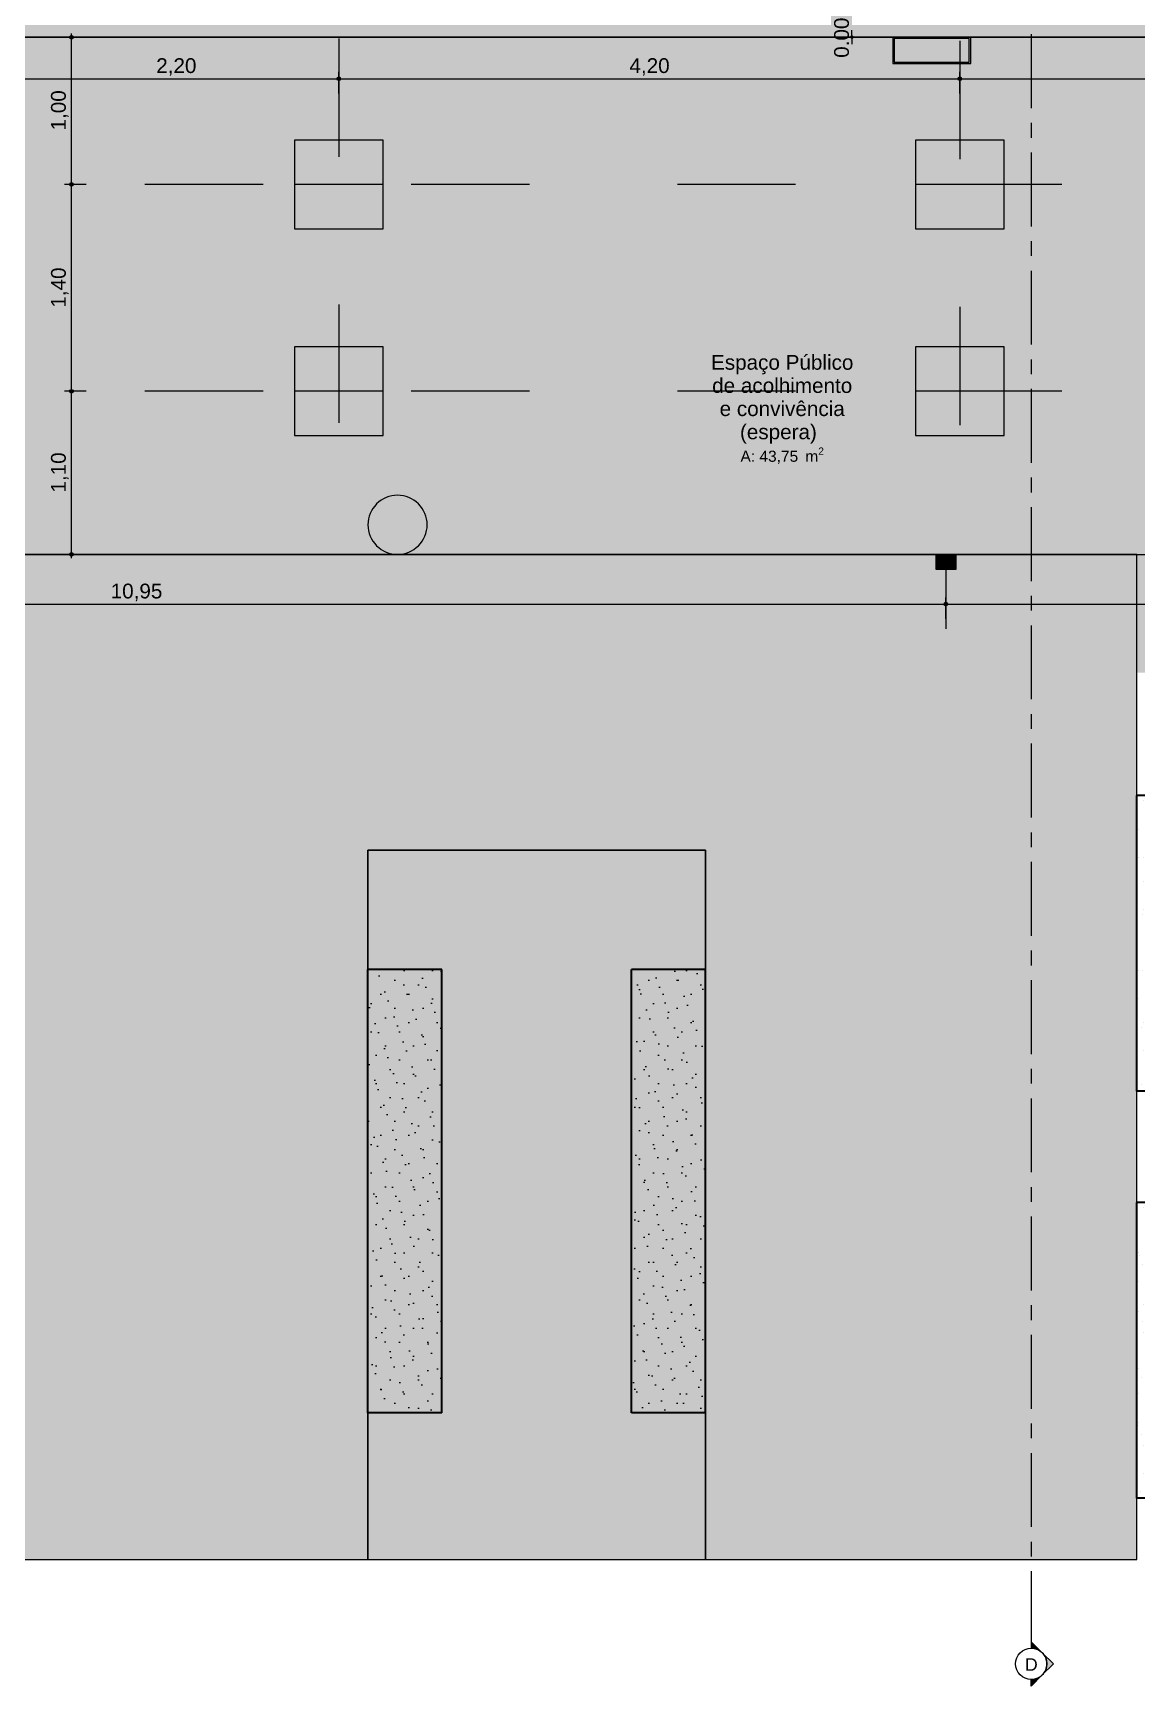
# Model space of a CAD drawing. Header units: metres. Extents: x -77 to -41.1, y -68 to -27.7.
# Drawn here: x -56.38 to -48.92, y -67.96 to -56.77 of the extents above; entities that cross this region are included whole.
import ezdxf

# ---------------------------------------------------------------- set-up
doc = ezdxf.new("R2010")
doc.units = ezdxf.units.M
doc.header["$MEASUREMENT"] = 0
doc.linetypes.add('AStair_dashed', pattern=[1.8, 0.8, -1])
doc.linetypes.add('Dot & Dashed', pattern=[0.6, 0.5, -0.05, 0, -0.05])
for name, color, linetype, lineweight in [('0_Caneta_No__7', 7, 'Continuous', 13), ('0_Caneta_No__98', 7, 'Continuous', 0), ('0_Caneta_No__99', 7, 'Continuous', 20), ('FORRO.EXEC_Caneta_No__241', 7, 'Continuous', 13), ('LAJES.EST_Caneta_No__1', 7, 'Continuous', 35), ('LAJES.EST_Caneta_No__241', 7, 'Continuous', 13), ('LUMINOTÉCNICA_Caneta_No__241', 7, 'Continuous', 13), ('LUMINOTÉCNICA_Caneta_No__96', 252, 'Continuous', 0), ('PAREDE CONSTRUIR_Caneta_No__241', 7, 'Continuous', 13), ('PILARES.EST_Caneta_No__4', 7, 'Continuous', 20), ('Selos de Zona Archicad_Caneta_No__11', 7, 'Continuous', 5), ('TERRENO.ARQ_Caneta_No__241', 7, 'Continuous', 13)]:
    doc.layers.add(name, color=color, linetype=linetype, lineweight=lineweight)
for name, color, linetype in [('COTAS FORRO.EXEC', 7, 'Continuous'), ('FORRO.EXEC', 7, 'Continuous'), ('LAJES.EST', 7, 'Continuous'), ('LUMINOTÉCNICA', 7, 'Continuous'), ('PAREDE CONSTRUIR', 7, 'Continuous'), ('PILARES.EST', 7, 'Continuous'), ('TERRENO.ARQ', 7, 'Continuous'), ('ZONA', 7, 'Continuous')]:
    doc.layers.add(name, color=color, linetype=linetype)
for name, color, linetype, lineweight, true_color in [('COTAS FORRO.EXEC_Caneta_No__25', 7, 'Continuous', 13, 0x982312), ('LAJES.EST_Caneta_No__17', 7, 'Continuous', 0, 0xd4d4d4), ('LAJES.EST_Caneta_No__18', 7, 'Continuous', 0, 0xdfdfdf), ('LAJES.EST_Caneta_No__254', 7, 'Continuous', 0, 0xd1c9ad), ('LUMINOTÉCNICA_Caneta_No__174', 7, 'Continuous', 0, 0x6a8fff), ('LUMINOTÉCNICA_Caneta_No__36', 7, 'Continuous', 0, 0xf3aba0), ('LUMINOTÉCNICA_Caneta_No__46', 7, 'Continuous', 0, 0xbf8f00), ('LUMINOTÉCNICA_Caneta_No__56', 7, 'Continuous', 0, 0xffe495), ('ZONA_Caneta_No__56', 7, 'Continuous', 0, 0xffe495)]:
    doc.layers.add(name, color=color, linetype=linetype, lineweight=lineweight, true_color=true_color)
doc.styles.add('GENERATED_STYLE_1', font='arial.ttf')
doc.dimstyles.new('GENERATED_STYLE__1', dxfattribs={"dimtxt": 0.1, "dimasz": 0.0475, "dimexe": 0.18, "dimexo": 0.1, "dimgap": 0, "dimtad": 1, "dimtih": 1, "dimtoh": 1, "dimzin": 0, "dimdsep": 46, "dimtxsty": 'GENERATED_STYLE_1', "dimblk": 'ARROWHEAD_11', "dimblk1": 'ARROWHEAD_11', "dimblk2": 'ARROWHEAD_11', "dimcen": 0.09, "dimclrd": 256, "dimclre": 256, "dimclrt": 256, "dimadec": 0, "dimazin": 0, "dimtfac": 1, "dimtdec": 4, "dimtmove": 0, "dimatfit": 3, "dimfxl": 0, "dimtolj": 1, "dimtzin": 0, "dimarcsym": 0})
doc.dimstyles.new('GENERATED_STYLE__2', dxfattribs={"dimtxt": 0.1, "dimasz": 0.0475, "dimexe": 0.18, "dimexo": 0.1, "dimgap": 0, "dimtad": 1, "dimzin": 0, "dimdsep": 46, "dimtxsty": 'GENERATED_STYLE_1', "dimblk": 'ARROWHEAD_11', "dimblk1": 'ARROWHEAD_11', "dimblk2": 'ARROWHEAD_11', "dimcen": 0.09, "dimclrd": 256, "dimclre": 256, "dimclrt": 256, "dimadec": 0, "dimazin": 0, "dimtfac": 1, "dimtdec": 4, "dimtmove": 0, "dimatfit": 3, "dimfxl": 0, "dimtolj": 1, "dimtzin": 0, "dimarcsym": 0})
pattern_1 = [(45, (0, 0.6), (-0.1909188, 0.1909188), [0, -0.18, 0, -0.27]), (110, (0.6, 0.6), (0.253717, 0.09234544), [0, -0.132, 0, -0.228])]

# ---------------------------------------------------------------- blocks, each defined once
blk = doc.blocks.new('Espaço Público de acolhimento e convivência (espera)_9_26_3', base_point=(-51.315, -59.302))
at = {"layer": 'Selos de Zona Archicad_Caneta_No__11', "color": 7, "lineweight": 5, "insert": (-51.315, -58.951), "char_height": 0.1, "width": 1, "attachment_point": 2, "line_spacing_factor": 0.940303, "style": 'GENERATED_STYLE_1'}
blk.add_mtext('\\A1;{\\pqc;\\pt0,0.55;\\fArial|b0|i0|c0|p0;\\W1.000000;Espaço Público de acolhimento e convivência (espera)\\fArial|b0|i0|c0|p0;\\W1.000000;\\A1{\\H.66x;\\S^  ;}\\fArial|b0|i0|c0|p0;\\W1.000000;\\fArial|b0|i0|c0|p0;\\W1.000000;\\A1{\\H.66x;\\S^  ;}}', dxfattribs=at)
at = {"layer": 'Selos de Zona Archicad_Caneta_No__11', "color": 7, "lineweight": 5, "insert": (-51.315, -59.577), "char_height": 0.075, "attachment_point": 2, "style": 'GENERATED_STYLE_1'}
blk.add_mtext('\\A1;{\\pqc;\\pt0,0.55;\\fArial|b0|i0|c0|p0;\\W1.000000;A: 43,75\\fArial|b0|i0|c0|p0;\\W1.000000;\\A1{\\H.66x;\\S^  ;}\\fArial|b0|i0|c0|p0;\\W1.000000; m\\fArial|b0|i0|c0|p0;\\W1.000000;\\A1{\\H.66x;\\S2^  ;}}', dxfattribs=at)
blk = doc.blocks.new('BANCO EM CONCRETO')
at = {"layer": 'LAJES.EST_Caneta_No__17', "linetype": 'Continuous', "lineweight": 0, "true_color": 0xd4d4d4}
h = blk.add_hatch(dxfattribs=at)
h.set_pattern_fill('Carpet_0003', color=254, style=0, pattern_type=2)
h.set_pattern_definition([(45, (0, 0.3), (-0.0954594, 0.0954594), [0, -0.09, 0, -0.135]), (110, (0.3, 0.3), (0.1268585, 0.0461727), [0, -0.066, 0, -0.114])])
h.paths.add_polyline_path([(0, 5), (0, 0), (0.5, 0), (0.5, 4.6), (0.5, 5)])
at = {"layer": 'LAJES.EST_Caneta_No__1', "color": 7, "linetype": 'Continuous', "lineweight": 35}
for p, q in [((0, 0), (0, 5)), ((0.5, 5), (0, 5)), ((0.5, 4.6), (0.5, 5)), ((0.5, 0), (0.5, 4.6)), ((0.5, 0), (0, 0))]:
    blk.add_line(p, q, dxfattribs=at)
at = {"layer": 'LAJES.EST_Caneta_No__241', "color": 7, "linetype": 'Continuous', "lineweight": 13, "flags": 128}
blk.add_lwpolyline([(0, 5), (0, 0), (0.5, 0), (0.5, 4.6), (0.5, 5)], close=True, dxfattribs=at)
blk = doc.blocks.new('*D297')
at = {"layer": 'COTAS FORRO.EXEC_Caneta_No__25', "linetype": 'Continuous', "lineweight": 13, "true_color": 0x982312}
for points in [[(-56.134, -59.197), (-56.133, -59.202), (-56.13, -59.206), (-56.126, -59.209), (-56.121, -59.21), (-56.117, -59.209), (-56.112, -59.206), (-56.11, -59.202), (-56.109, -59.197), (-56.11, -59.192), (-56.112, -59.188), (-56.117, -59.186), (-56.121, -59.185), (-56.126, -59.186), (-56.13, -59.188), (-56.133, -59.192)], [(-56.134, -60.301), (-56.133, -60.305), (-56.13, -60.309), (-56.126, -60.312), (-56.121, -60.313), (-56.117, -60.312), (-56.112, -60.309), (-56.11, -60.305), (-56.109, -60.301), (-56.11, -60.296), (-56.112, -60.292), (-56.117, -60.289), (-56.121, -60.288), (-56.126, -60.289), (-56.13, -60.292), (-56.133, -60.296)]]:
    blk.add_hatch(color=24, dxfattribs=at).paths.add_polyline_path(points)
at = {"layer": 'COTAS FORRO.EXEC_Caneta_No__25', "color": 24, "linetype": 'Continuous', "lineweight": 13, "true_color": 0x982312}
for p, q in [((-56.134, -59.197), (-56.168, -59.197)), ((-56.121, -60.288), (-56.121, -59.21)), ((-56.021, -59.197), (-56.109, -59.197)), ((-56.134, -60.301), (-56.221, -60.301)), ((-56.121, -60.326), (-56.121, -60.313)), ((-56.074, -60.301), (-56.109, -60.301))]:
    blk.add_line(p, q, dxfattribs=at)
for centre in [(-56.121, -59.197), (-56.121, -60.301)]:
    blk.add_circle(centre, 0.0125, dxfattribs=at)
at = {"layer": 'COTAS FORRO.EXEC_Caneta_No__25', "color": 24, "lineweight": 13, "true_color": 0x982312, "insert": (-56.141, -59.882), "char_height": 0.1, "attachment_point": 7, "rotation": 90, "style": 'GENERATED_STYLE_1'}
blk.add_mtext('\\A1;{\\pql;\\fArial|b0|i0|c0|p0;\\W1.000000;1,10}', dxfattribs=at)
blk = doc.blocks.new('ARROWHEAD_11')
at = {"color": 0, "linetype": 'Continuous', "lineweight": 0}
blk.add_line((0, 0), (-1, 0), dxfattribs=at)
at = {"color": 0, "linetype": 'Continuous', "lineweight": 0, "const_width": 0.25, "flags": 128}
blk.add_lwpolyline([(-0.125, 0, 1), (0.125, 0, 1)], format="xyb", close=True, dxfattribs=at)
blk = doc.blocks.new('*D298')
at = {"layer": 'COTAS FORRO.EXEC_Caneta_No__25', "linetype": 'Continuous', "lineweight": 13, "true_color": 0x982312}
for points in [[(-56.134, -57.797), (-56.133, -57.802), (-56.13, -57.806), (-56.126, -57.809), (-56.121, -57.81), (-56.117, -57.809), (-56.112, -57.806), (-56.11, -57.802), (-56.109, -57.797), (-56.11, -57.792), (-56.112, -57.788), (-56.117, -57.786), (-56.121, -57.785), (-56.126, -57.786), (-56.13, -57.788), (-56.133, -57.792)], [(-56.134, -59.197), (-56.133, -59.202), (-56.13, -59.206), (-56.126, -59.209), (-56.121, -59.21), (-56.117, -59.209), (-56.112, -59.206), (-56.11, -59.202), (-56.109, -59.197), (-56.11, -59.192), (-56.112, -59.188), (-56.117, -59.186), (-56.121, -59.185), (-56.126, -59.186), (-56.13, -59.188), (-56.133, -59.192)]]:
    blk.add_hatch(color=24, dxfattribs=at).paths.add_polyline_path(points)
at = {"layer": 'COTAS FORRO.EXEC_Caneta_No__25', "color": 24, "linetype": 'Continuous', "lineweight": 13, "true_color": 0x982312}
for p, q in [((-56.134, -57.797), (-56.168, -57.797)), ((-56.121, -59.185), (-56.121, -57.81)), ((-56.021, -57.797), (-56.109, -57.797)), ((-56.134, -59.197), (-56.168, -59.197)), ((-56.021, -59.197), (-56.109, -59.197))]:
    blk.add_line(p, q, dxfattribs=at)
for centre in [(-56.121, -57.797), (-56.121, -59.197)]:
    blk.add_circle(centre, 0.0125, dxfattribs=at)
at = {"layer": 'COTAS FORRO.EXEC_Caneta_No__25', "color": 24, "lineweight": 13, "true_color": 0x982312, "insert": (-56.141, -58.631), "char_height": 0.1, "attachment_point": 7, "rotation": 90, "style": 'GENERATED_STYLE_1'}
blk.add_mtext('\\A1;{\\pql;\\fArial|b0|i0|c0|p0;\\W1.000000;1,40}', dxfattribs=at)
blk = doc.blocks.new('*D299')
at = {"layer": 'COTAS FORRO.EXEC_Caneta_No__25', "linetype": 'Continuous', "lineweight": 13, "true_color": 0x982312}
for points in [[(-56.134, -56.801), (-56.133, -56.805), (-56.13, -56.809), (-56.126, -56.812), (-56.121, -56.813), (-56.117, -56.812), (-56.112, -56.809), (-56.11, -56.805), (-56.109, -56.801), (-56.11, -56.796), (-56.112, -56.792), (-56.117, -56.789), (-56.121, -56.788), (-56.126, -56.789), (-56.13, -56.792), (-56.133, -56.796)], [(-56.134, -57.797), (-56.133, -57.802), (-56.13, -57.806), (-56.126, -57.809), (-56.121, -57.81), (-56.117, -57.809), (-56.112, -57.806), (-56.11, -57.802), (-56.109, -57.797), (-56.11, -57.792), (-56.112, -57.788), (-56.117, -57.786), (-56.121, -57.785), (-56.126, -57.786), (-56.13, -57.788), (-56.133, -57.792)]]:
    blk.add_hatch(color=24, dxfattribs=at).paths.add_polyline_path(points)
at = {"layer": 'COTAS FORRO.EXEC_Caneta_No__25', "color": 24, "linetype": 'Continuous', "lineweight": 13, "true_color": 0x982312}
for p, q in [((-56.134, -56.801), (-56.168, -56.801)), ((-56.121, -56.788), (-56.121, -56.776)), ((-56.021, -56.801), (-56.109, -56.801)), ((-56.121, -57.785), (-56.121, -56.813)), ((-56.134, -57.797), (-56.168, -57.797)), ((-56.021, -57.797), (-56.109, -57.797))]:
    blk.add_line(p, q, dxfattribs=at)
for centre in [(-56.121, -56.801), (-56.121, -57.797)]:
    blk.add_circle(centre, 0.0125, dxfattribs=at)
at = {"layer": 'COTAS FORRO.EXEC_Caneta_No__25', "color": 24, "lineweight": 13, "true_color": 0x982312, "insert": (-56.141, -57.432), "char_height": 0.1, "attachment_point": 7, "rotation": 90, "style": 'GENERATED_STYLE_1'}
blk.add_mtext('\\A1;{\\pql;\\fArial|b0|i0|c0|p0;\\W1.000000;1,00}', dxfattribs=at)
blk = doc.blocks.new('*D300')
at = {"layer": 'COTAS FORRO.EXEC_Caneta_No__25', "linetype": 'Continuous', "lineweight": 13, "true_color": 0x982312}
for points in [[(-56.527, -57.082), (-56.526, -57.087), (-56.523, -57.091), (-56.519, -57.094), (-56.514, -57.095), (-56.509, -57.094), (-56.505, -57.091), (-56.502, -57.087), (-56.502, -57.082), (-56.502, -57.078), (-56.505, -57.073), (-56.509, -57.071), (-56.514, -57.07), (-56.519, -57.071), (-56.523, -57.073), (-56.526, -57.078)], [(-54.327, -57.082), (-54.326, -57.087), (-54.323, -57.091), (-54.319, -57.094), (-54.314, -57.095), (-54.31, -57.094), (-54.306, -57.091), (-54.303, -57.087), (-54.302, -57.082), (-54.303, -57.078), (-54.306, -57.073), (-54.31, -57.071), (-54.314, -57.07), (-54.319, -57.071), (-54.323, -57.073), (-54.326, -57.078)]]:
    blk.add_hatch(color=24, dxfattribs=at).paths.add_polyline_path(points)
at = {"layer": 'COTAS FORRO.EXEC_Caneta_No__25', "color": 24, "linetype": 'Continuous', "lineweight": 13, "true_color": 0x982312}
for p, q in [((-56.514, -57.07), (-56.514, -56.982)), ((-54.314, -57.07), (-54.314, -57.035)), ((-56.539, -57.082), (-56.527, -57.082)), ((-56.514, -57.129), (-56.514, -57.095)), ((-56.502, -57.082), (-54.327, -57.082)), ((-54.314, -57.182), (-54.314, -57.095))]:
    blk.add_line(p, q, dxfattribs=at)
for centre in [(-56.514, -57.082), (-54.314, -57.082)]:
    blk.add_circle(centre, 0.0125, dxfattribs=at)
at = {"layer": 'COTAS FORRO.EXEC_Caneta_No__25', "color": 24, "lineweight": 13, "true_color": 0x982312, "insert": (-55.548, -57.062), "char_height": 0.1, "attachment_point": 7, "style": 'GENERATED_STYLE_1'}
blk.add_mtext('\\A1;{\\pql;\\fArial|b0|i0|c0|p0;\\W1.000000;2,20}', dxfattribs=at)
blk = doc.blocks.new('*D301')
at = {"layer": 'COTAS FORRO.EXEC_Caneta_No__25', "linetype": 'Continuous', "lineweight": 13, "true_color": 0x982312}
for points in [[(-54.327, -57.082), (-54.326, -57.087), (-54.323, -57.091), (-54.319, -57.094), (-54.314, -57.095), (-54.31, -57.094), (-54.306, -57.091), (-54.303, -57.087), (-54.302, -57.082), (-54.303, -57.078), (-54.306, -57.073), (-54.31, -57.071), (-54.314, -57.07), (-54.319, -57.071), (-54.323, -57.073), (-54.326, -57.078)], [(-50.127, -57.082), (-50.126, -57.087), (-50.123, -57.091), (-50.119, -57.094), (-50.114, -57.095), (-50.11, -57.094), (-50.106, -57.091), (-50.103, -57.087), (-50.102, -57.082), (-50.103, -57.078), (-50.106, -57.073), (-50.11, -57.071), (-50.114, -57.07), (-50.119, -57.071), (-50.123, -57.073), (-50.126, -57.078)]]:
    blk.add_hatch(color=24, dxfattribs=at).paths.add_polyline_path(points)
at = {"layer": 'COTAS FORRO.EXEC_Caneta_No__25', "color": 24, "linetype": 'Continuous', "lineweight": 13, "true_color": 0x982312}
for p, q in [((-54.314, -57.07), (-54.314, -57.035)), ((-50.114, -57.07), (-50.114, -57.035)), ((-54.314, -57.182), (-54.314, -57.095)), ((-54.302, -57.082), (-50.127, -57.082)), ((-50.114, -57.182), (-50.114, -57.095))]:
    blk.add_line(p, q, dxfattribs=at)
for centre in [(-54.314, -57.082), (-50.114, -57.082)]:
    blk.add_circle(centre, 0.0125, dxfattribs=at)
at = {"layer": 'COTAS FORRO.EXEC_Caneta_No__25', "color": 24, "lineweight": 13, "true_color": 0x982312, "insert": (-52.348, -57.062), "char_height": 0.1, "attachment_point": 7, "style": 'GENERATED_STYLE_1'}
blk.add_mtext('\\A1;{\\pql;\\fArial|b0|i0|c0|p0;\\W1.000000;4,20}', dxfattribs=at)
blk = doc.blocks.new('*D302')
at = {"layer": 'COTAS FORRO.EXEC_Caneta_No__25', "linetype": 'Continuous', "lineweight": 13, "true_color": 0x982312}
for points in [[(-50.127, -57.082), (-50.126, -57.087), (-50.123, -57.091), (-50.119, -57.094), (-50.114, -57.095), (-50.11, -57.094), (-50.106, -57.091), (-50.103, -57.087), (-50.102, -57.082), (-50.103, -57.078), (-50.106, -57.073), (-50.11, -57.071), (-50.114, -57.07), (-50.119, -57.071), (-50.123, -57.073), (-50.126, -57.078)], [(-45.827, -57.082), (-45.826, -57.087), (-45.823, -57.091), (-45.819, -57.094), (-45.814, -57.095), (-45.81, -57.094), (-45.806, -57.091), (-45.803, -57.087), (-45.802, -57.082), (-45.803, -57.078), (-45.806, -57.073), (-45.81, -57.071), (-45.814, -57.07), (-45.819, -57.071), (-45.823, -57.073), (-45.826, -57.078)]]:
    blk.add_hatch(color=24, dxfattribs=at).paths.add_polyline_path(points)
at = {"layer": 'COTAS FORRO.EXEC_Caneta_No__25', "color": 24, "linetype": 'Continuous', "lineweight": 13, "true_color": 0x982312}
for p, q in [((-50.114, -57.07), (-50.114, -57.035)), ((-45.814, -57.07), (-45.814, -57.035)), ((-50.114, -57.182), (-50.114, -57.095)), ((-50.102, -57.082), (-45.827, -57.082)), ((-45.814, -57.182), (-45.814, -57.095))]:
    blk.add_line(p, q, dxfattribs=at)
for centre in [(-50.114, -57.082), (-45.814, -57.082)]:
    blk.add_circle(centre, 0.0125, dxfattribs=at)
at = {"layer": 'COTAS FORRO.EXEC_Caneta_No__25', "color": 24, "lineweight": 13, "true_color": 0x982312, "insert": (-48.098, -57.062), "char_height": 0.1, "attachment_point": 7, "style": 'GENERATED_STYLE_1'}
blk.add_mtext('\\A1;{\\pql;\\fArial|b0|i0|c0|p0;\\W1.000000;4,30}', dxfattribs=at)
blk = doc.blocks.new('*D360')
at = {"layer": 'COTAS FORRO.EXEC_Caneta_No__25', "linetype": 'Continuous', "lineweight": 13, "true_color": 0x982312}
for points in [[(-61.173, -60.637), (-61.172, -60.642), (-61.17, -60.646), (-61.166, -60.649), (-61.161, -60.65), (-61.156, -60.649), (-61.152, -60.646), (-61.149, -60.642), (-61.148, -60.637), (-61.149, -60.633), (-61.152, -60.629), (-61.156, -60.626), (-61.161, -60.625), (-61.166, -60.626), (-61.17, -60.629), (-61.172, -60.633)], [(-50.22, -60.637), (-50.22, -60.642), (-50.217, -60.646), (-50.213, -60.649), (-50.208, -60.65), (-50.203, -60.649), (-50.199, -60.646), (-50.196, -60.642), (-50.195, -60.637), (-50.196, -60.633), (-50.199, -60.629), (-50.203, -60.626), (-50.208, -60.625), (-50.213, -60.626), (-50.217, -60.629), (-50.22, -60.633)]]:
    blk.add_hatch(color=24, dxfattribs=at).paths.add_polyline_path(points)
at = {"layer": 'COTAS FORRO.EXEC_Caneta_No__25', "color": 24, "linetype": 'Continuous', "lineweight": 13, "true_color": 0x982312}
for p, q in [((-61.161, -60.625), (-61.161, -60.591)), ((-50.208, -60.625), (-50.208, -60.591)), ((-61.186, -60.637), (-61.173, -60.637)), ((-61.161, -60.737), (-61.161, -60.65)), ((-61.148, -60.637), (-50.22, -60.637)), ((-50.208, -60.737), (-50.208, -60.65))]:
    blk.add_line(p, q, dxfattribs=at)
for centre in [(-61.161, -60.637), (-50.208, -60.637)]:
    blk.add_circle(centre, 0.0125, dxfattribs=at)
at = {"layer": 'COTAS FORRO.EXEC_Caneta_No__25', "color": 24, "lineweight": 13, "true_color": 0x982312, "insert": (-55.856, -60.617), "char_height": 0.1, "attachment_point": 7, "style": 'GENERATED_STYLE_1'}
blk.add_mtext('\\A1;{\\pql;\\fArial|b0|i0|c0|p0;\\W1.000000;10,95}', dxfattribs=at)
blk = doc.blocks.new('*D361')
at = {"layer": 'COTAS FORRO.EXEC_Caneta_No__25', "linetype": 'Continuous', "lineweight": 13, "true_color": 0x982312}
for points in [[(-50.22, -60.637), (-50.22, -60.642), (-50.217, -60.646), (-50.213, -60.649), (-50.208, -60.65), (-50.203, -60.649), (-50.199, -60.646), (-50.196, -60.642), (-50.195, -60.637), (-50.196, -60.633), (-50.199, -60.629), (-50.203, -60.626), (-50.208, -60.625), (-50.213, -60.626), (-50.217, -60.629), (-50.22, -60.633)], [(-41.727, -60.637), (-41.726, -60.642), (-41.723, -60.646), (-41.719, -60.649), (-41.714, -60.65), (-41.709, -60.649), (-41.705, -60.646), (-41.702, -60.642), (-41.702, -60.637), (-41.702, -60.633), (-41.705, -60.629), (-41.709, -60.626), (-41.714, -60.625), (-41.719, -60.626), (-41.723, -60.629), (-41.726, -60.633)]]:
    blk.add_hatch(color=24, dxfattribs=at).paths.add_polyline_path(points)
at = {"layer": 'COTAS FORRO.EXEC_Caneta_No__25', "color": 24, "linetype": 'Continuous', "lineweight": 13, "true_color": 0x982312}
for p, q in [((-50.208, -60.625), (-50.208, -60.591)), ((-41.714, -60.625), (-41.714, -60.537)), ((-50.208, -60.737), (-50.208, -60.65)), ((-50.195, -60.637), (-41.727, -60.637)), ((-41.714, -60.684), (-41.714, -60.65)), ((-41.702, -60.637), (-41.689, -60.637))]:
    blk.add_line(p, q, dxfattribs=at)
for centre in [(-50.208, -60.637), (-41.714, -60.637)]:
    blk.add_circle(centre, 0.0125, dxfattribs=at)
at = {"layer": 'COTAS FORRO.EXEC_Caneta_No__25', "color": 24, "lineweight": 13, "true_color": 0x982312, "insert": (-46.094, -60.617), "char_height": 0.1, "attachment_point": 7, "style": 'GENERATED_STYLE_1'}
blk.add_mtext('\\A1;{\\pql;\\fArial|b0|i0|c0|p0;\\W1.000000;8,49}', dxfattribs=at)
blk = doc.blocks.new('Fluorescent Lamp 26_2')
at = {"layer": 'LUMINOTÉCNICA_Caneta_No__174', "linetype": 'Continuous', "lineweight": 0, "true_color": 0xd9e2fe}
blk.add_hatch(color=254, dxfattribs=at).paths.add_polyline_path([(0, 0), (0.6, 0), (0.6, 0.6), (0, 0.6)])
at = {"layer": 'LUMINOTÉCNICA_Caneta_No__174', "color": 161, "linetype": 'Continuous', "lineweight": 0, "true_color": 0x6a8fff}
for p, q in [((0.6, 0.6), (0, 0.6)), ((0, 0.6), (0, 0)), ((0.6, 0), (0.6, 0.6)), ((0, 0.3), (0.6, 0.3)), ((0, 0), (0.6, 0))]:
    blk.add_line(p, q, dxfattribs=at)
blk = doc.blocks.new('Wall Lamp 26')
at = {"layer": 'LUMINOTÉCNICA_Caneta_No__36', "linetype": 'Continuous', "lineweight": 0, "true_color": 0xf8d4cf}
blk.add_hatch(color=254, dxfattribs=at).paths.add_polyline_path([(-0.069, 0), (-0.069, -0.1), (0.069, -0.1), (0.069, 0)])
at = {"layer": 'LUMINOTÉCNICA_Caneta_No__241', "color": 7, "linetype": 'Continuous', "lineweight": 13, "flags": 128}
blk.add_lwpolyline([(-0.069, 0), (-0.069, -0.1), (0.069, -0.1), (0.069, 0)], close=True, dxfattribs=at)
blk = doc.blocks.new('Fluorescent Lamp 26_6')
at = {"layer": 'LUMINOTÉCNICA_Caneta_No__56', "linetype": 'Continuous', "lineweight": 0, "true_color": 0xfef7e3}
blk.add_hatch(color=7, dxfattribs=at).paths.add_polyline_path([(0, 0), (0.528, 0), (0.528, 0.18), (0, 0.18)])
at = {"layer": 'LUMINOTÉCNICA_Caneta_No__46', "color": 42, "linetype": 'Continuous', "lineweight": 0, "true_color": 0xbf8f00}
for p, q in [((0.528, 0.18), (0, 0.18)), ((0, 0.18), (0, 0)), ((0.518, 0.17), (0.01, 0.17)), ((0.01, 0.17), (0.01, 0.01)), ((0.518, 0.01), (0.518, 0.17)), ((0.528, 0), (0.528, 0.18)), ((0, 0), (0.528, 0)), ((0.01, 0.01), (0.518, 0.01))]:
    blk.add_line(p, q, dxfattribs=at)

msp = doc.modelspace()

# ---------------------------------------------------------------- hatches: boundary and pattern name
at = {"linetype": 'Continuous', "lineweight": 0, "true_color": 0x000000}
for points in [[(-49.631, -67.657), (-49.631, -67.7, -0.198912), (-49.556, -67.732)], [(-49.556, -67.882), (-49.481, -67.807), (-49.556, -67.732, -0.414214)], [(-49.631, -67.957), (-49.556, -67.882, -0.198912), (-49.631, -67.913)]]:
    msp.add_hatch(color=18, dxfattribs=at).paths.add_polyline_path(points)
at = {"layer": 'FORRO.EXEC', "linetype": 'Continuous', "lineweight": 0, "true_color": 0xfbfbfb}
msp.add_hatch(color=7, dxfattribs=at).paths.add_polyline_path([(-56.514, -60.301), (-44.014, -60.301), (-44.014, -56.801), (-56.514, -56.801)])
at = {"layer": 'LAJES.EST_Caneta_No__18', "linetype": 'Continuous', "lineweight": 0, "true_color": 0xdfdfdf}
h = msp.add_hatch(dxfattribs=at)
h.set_pattern_fill('Piso_Externo__0003', color=254, style=0, pattern_type=2)
h.set_pattern_definition(pattern_1)
h.paths.add_polyline_path([(-76.514, -65.102), (-73.814, -65.102, -0.414214), (-75.814, -67.102), (-66.814, -67.102, -0.414214), (-68.814, -65.102), (-68.814, -62.301), (-68.814, -45.4, -0.414214), (-66.514, -43.1), (-65.914, -43.1), (-65.914, -42.3), (-66.514, -42.3), (-66.514, -38.204), (-65.114, -38.204), (-65.114, -36.704), (-66.514, -36.704), (-66.514, -32.6), (-65.114, -32.6), (-56.714, -32.6), (-53.814, -32.6), (-44.014, -32.6), (-44.014, -42.3), (-53.814, -42.3), (-53.814, -47.1), (-44.014, -47.1), (-44.014, -50.852), (-45.614, -50.852), (-45.614, -52.351), (-44.014, -52.351), (-44.014, -60.301), (-48.916, -60.301), (-48.916, -61.101), (-44.361, -61.101), (-44.361, -67.102), (-44.014, -67.102), (-41.514, -67.102), (-41.514, -28.102), (-41.714, -28.102), (-41.714, -60.301), (-43.014, -60.301), (-43.014, -30.002), (-66.514, -30.002), (-66.514, -28.102), (-76.514, -28.102)])
h.paths.add_polyline_path([(-73.814, -45.102), (-76.314, -45.102), (-76.314, -43.089), (-75.798, -43.091, -0.414214), (-73.814, -45.088)], flags=0)
h.paths.add_polyline_path([(-73.814, -45.585, -0.009328), (-73.814, -45.66)], flags=0)
h.paths.add_polyline_path([(-52.814, -46.3), (-52.814, -43.1), (-44.014, -43.1), (-44.014, -46.3)], flags=0)
h.paths.add_polyline_path([(-67.714, -34.1), (-76.314, -34.1), (-76.314, -32.6), (-67.714, -32.6)], flags=0)
h = msp.add_hatch(dxfattribs=at)
h.set_pattern_fill('Piso_Externo__0003', color=254, style=0, pattern_type=2)
h.set_pattern_definition(pattern_1)
h.paths.add_polyline_path([(-66.514, -46.3), (-67.314, -46.3), (-67.314, -61.101), (-56.514, -61.101), (-56.514, -67.102), (-54.116, -67.102), (-54.116, -62.301), (-51.833, -62.301), (-51.833, -67.102), (-48.916, -67.102), (-48.916, -65.801), (-48.916, -60.301), (-56.514, -60.301), (-66.514, -60.301), (-66.514, -47.1), (-65.114, -47.1), (-65.114, -46.3), (-65.114, -42.3), (-65.914, -42.3), (-65.914, -43.1), (-65.914, -46.3)])
at = {"layer": 'LAJES.EST_Caneta_No__254', "linetype": 'Continuous', "lineweight": 0, "true_color": 0xd1c9ad}
h = msp.add_hatch(dxfattribs=at)
h.set_pattern_fill('Haie_OD_0003', color=9, style=0, pattern_type=2)
h.set_pattern_definition([(45, (0, 0.5), (-0.159099, 0.159099), [0, -0.15, 0, -0.225]), (110, (0.5, 0.5), (0.21143084, 0.07695453), [0, -0.11, 0, -0.19])])
h.paths.add_polyline_path([(-65.114, -47.1), (-66.514, -47.1), (-66.514, -60.301), (-56.514, -60.301), (-44.014, -60.301), (-44.014, -56.601), (-50.596, -56.601), (-50.596, -54.248), (-52.616, -54.248), (-52.616, -52.551), (-50.596, -52.551), (-45.614, -52.551), (-45.614, -50.852), (-44.014, -50.852), (-44.014, -47.1), (-53.814, -47.1), (-53.814, -42.3), (-44.014, -42.3), (-44.014, -37.1), (-51.174, -37.1), (-51.174, -32.6), (-53.814, -32.6), (-56.714, -32.6), (-58.764, -32.6), (-58.764, -34.904), (-63.464, -34.904), (-63.464, -36.504), (-65.114, -36.504), (-65.114, -38.404), (-63.464, -38.404), (-63.464, -42.1), (-65.114, -42.1), (-65.114, -42.3)])
h.paths.add_polyline_path([(-60.56, -42.1), (-60.56, -38.404), (-58.864, -38.404), (-58.864, -42.1)], flags=0)
h.paths.add_polyline_path([(-59.064, -48.7), (-59.064, -47.3), (-56.714, -47.3), (-56.714, -48.7)], flags=0)
at = {"layer": 'PAREDE CONSTRUIR', "linetype": 'Continuous', "lineweight": 0, "true_color": 0xffffff}
msp.add_hatch(color=7, dxfattribs=at).paths.add_polyline_path([(-44.044, -56.771), (-56.514, -56.771), (-56.514, -56.801), (-44.044, -56.801)])
at = {"layer": 'PILARES.EST', "linetype": 'Continuous', "lineweight": 0, "true_color": 0x000000}
msp.add_hatch(color=18, dxfattribs=at).paths.add_polyline_path([(-54.116, -60.1, 0.414214), (-53.916, -60.3, 0.414214), (-53.716, -60.1, 0.414214), (-53.916, -59.9, 0.414214)])
at = {"layer": 'TERRENO.ARQ', "linetype": 'Continuous', "lineweight": 0, "true_color": 0xc5d9be}
msp.add_hatch(color=9, dxfattribs=at).paths.add_polyline_path([(-54.116, -67.102), (-51.833, -67.102), (-51.833, -62.301), (-54.116, -62.301)])

# ---------------------------------------------------------------- linework, layer by layer
at = {"layer": '0_Caneta_No__98', "color": 7, "linetype": 'Continuous', "lineweight": 0, "flags": 128}
for points in [[(-49.631, -67.657), (-49.631, -67.7, -0.198912), (-49.556, -67.732)], [(-49.556, -67.882, 0.414214), (-49.556, -67.732), (-49.481, -67.807)], [(-49.631, -67.957), (-49.631, -67.913, 0.198912), (-49.556, -67.882)]]:
    msp.add_lwpolyline(points, format="xyb", close=True, dxfattribs=at)
at = {"layer": '0_Caneta_No__98', "color": 7, "linetype": 'Continuous', "lineweight": 0}
msp.add_circle((-49.631, -67.807), 0.106, dxfattribs=at)
at = {"layer": '0_Caneta_No__99', "color": 7, "linetype": 'Dot & Dashed', "lineweight": 20}
msp.add_line((-49.631, -27.981), (-49.631, -67.657), dxfattribs=at)
at = {"layer": 'FORRO.EXEC_Caneta_No__241', "color": 7, "linetype": 'Continuous', "lineweight": 13, "flags": 128}
msp.add_lwpolyline([(-56.514, -60.301), (-44.014, -60.301), (-44.014, -56.801), (-56.514, -56.801)], close=True, dxfattribs=at)
at = {"layer": 'LAJES.EST_Caneta_No__241', "color": 7, "linetype": 'Continuous', "lineweight": 13, "flags": 128}
for points in [[(-48.916, -60.301), (-56.514, -60.301), (-66.514, -60.301), (-66.514, -47.1), (-65.114, -47.1), (-65.114, -46.3), (-65.114, -42.3), (-65.914, -42.3)], [(-66.514, -46.3), (-67.314, -46.3), (-67.314, -61.101), (-56.514, -61.101), (-56.514, -67.102), (-54.116, -67.102), (-54.116, -62.301), (-51.833, -62.301), (-51.833, -67.102), (-48.916, -67.102), (-48.916, -65.801), (-48.916, -61.101)], [(-65.114, -47.1), (-66.514, -47.1), (-66.514, -60.301), (-56.514, -60.301), (-44.014, -60.301), (-44.014, -56.601)], [(-65.114, -47.1), (-66.514, -47.1), (-66.514, -60.301), (-56.514, -60.301), (-44.014, -60.301), (-44.014, -56.601)], [(-65.114, -47.1), (-66.514, -47.1), (-66.514, -60.301), (-56.514, -60.301), (-44.014, -60.301), (-44.014, -56.601)], [(-48.916, -61.101), (-48.916, -60.301)]]:
    msp.add_lwpolyline(points, dxfattribs=at)
at = {"layer": 'LUMINOTÉCNICA_Caneta_No__96', "color": 252, "linetype": 'AStair_dashed', "lineweight": 0}
for p, q in [((-54.314, -56.81), (-54.314, -60.3)), ((-50.114, -56.826), (-50.114, -60.316)), ((-44.024, -57.797), (-56.514, -57.797)), ((-44.024, -59.197), (-56.514, -59.197)), ((-50.208, -60.301), (-50.208, -60.805))]:
    msp.add_line(p, q, dxfattribs=at)
at = {"layer": 'PAREDE CONSTRUIR_Caneta_No__241', "color": 7, "linetype": 'Continuous', "lineweight": 13, "flags": 128}
msp.add_lwpolyline([(-56.514, -56.801), (-44.044, -56.801)], dxfattribs=at)
at = {"layer": 'PILARES.EST_Caneta_No__4', "color": 7, "linetype": 'Continuous', "lineweight": 20, "flags": 128}
msp.add_lwpolyline([(-54.116, -60.1, 0.414214), (-53.916, -60.3, 0.414214), (-53.716, -60.1, 0.414214), (-53.916, -59.9, 0.414214)], format="xyb", close=True, dxfattribs=at)
at = {"layer": 'TERRENO.ARQ_Caneta_No__241', "color": 7, "linetype": 'Continuous', "lineweight": 13, "flags": 128}
msp.add_lwpolyline([(-54.116, -67.102), (-51.833, -67.102), (-51.833, -62.301), (-54.116, -62.301)], close=True, dxfattribs=at)
at = {"layer": 'ZONA_Caneta_No__56', "color": 41, "linetype": 'Continuous', "lineweight": 0, "true_color": 0xffe495, "flags": 128}
msp.add_lwpolyline([(-44.014, -60.301), (-44.014, -56.801), (-56.514, -56.801), (-56.514, -60.301)], close=True, dxfattribs=at)

# ---------------------------------------------------------------- block references
at = {"layer": 'LAJES.EST', "color": 7, "linetype": 'Continuous', "lineweight": 13}
for p, yscale in [((-48.916, -63.932), 0.3999999999999994), ((-54.116, -66.109), 0.5999999999999992), ((-52.333, -66.109), 0.5999999999999992), ((-48.916, -66.686), 0.3999999999999994)]:
    msp.add_blockref('BANCO EM CONCRETO', p, dxfattribs=dict(at, yscale=yscale))
at = {"layer": 'LUMINOTÉCNICA', "color": 61, "linetype": 'Continuous', "lineweight": 0, "true_color": 0xeaffaa}
msp.add_blockref('Fluorescent Lamp 26_6', (-50.568, -56.98), dxfattribs=at)
at = {"layer": 'LUMINOTÉCNICA', "color": 61, "linetype": 'Continuous', "lineweight": 0, "true_color": 0xeaffaa, "rotation": 180}
for name, p in [('Fluorescent Lamp 26_2', (-54.014, -57.497)), ('Fluorescent Lamp 26_2', (-49.814, -57.497)), ('Fluorescent Lamp 26_2', (-54.014, -58.897)), ('Fluorescent Lamp 26_2', (-49.814, -58.897)), ('Wall Lamp 26', (-50.208, -60.401))]:
    msp.add_blockref(name, p, dxfattribs=at)
at = {"layer": 'ZONA', "color": 7, "linetype": 'Continuous', "lineweight": 0}
msp.add_blockref('Espaço Público de acolhimento e convivência (espera)_9_26_3', (-51.315, -59.302), dxfattribs=at)

# ---------------------------------------------------------------- texts
at = {"layer": '0_Caneta_No__7', "color": 7, "lineweight": 13, "insert": (-49.673, -67.854), "char_height": 0.085, "attachment_point": 7, "style": 'GENERATED_STYLE_1'}
msp.add_mtext('\\A1;{\\pql;\\pt0;\\fArial|b0|i0|c0|p0;\\W1.000000;D}', dxfattribs=at)

# ---------------------------------------------------------------- dimensions: what is measured, and where the dimension line sits
at = {"color": 24, "linetype": 'Continuous', "lineweight": 13, "true_color": 0x982312}
msp.add_linear_dim(base=(-50.843317707, -56.800568351), p1=(-50.264034248, -56.800568351), p2=(-54.014034248, -56.800568351), angle=90, location=(-50.913317708, -56.804570336), text_rotation=90, dimstyle='GENERATED_STYLE__2', dxfattribs=at).render()
at = {"layer": 'COTAS FORRO.EXEC', "color": 24, "linetype": 'Continuous', "lineweight": 13, "true_color": 0x982312}
for base, p1, p2, picture, middle in [((-41.714, -60.637), (-50.208, -60.805), (-41.714, -47.702), '*D361', (-45.965, -60.567)), ((-54.314, -57.082), (-56.514, -56.801), (-54.314, -57.797), '*D300', (-55.418, -57.012)), ((-50.114, -57.082), (-54.314, -57.797), (-50.114, -57.797), '*D301', (-52.218, -57.012)), ((-45.814, -57.082), (-50.114, -57.797), (-45.814, -57.797), '*D302', (-47.968, -57.012)), ((-50.208, -60.637), (-61.161, -60.695), (-50.208, -60.805), '*D360', (-55.689, -60.567))]:
    dim = msp.add_linear_dim(base=base, p1=p1, p2=p2, dimstyle='GENERATED_STYLE__1', dxfattribs=at)
    dim.commit()
    dim.dimension.update_dxf_attribs({"geometry": picture, "text_midpoint": middle, "dimtype": 160})
for base, p1, p2, picture, middle in [((-56.121, -56.801), (-54.314, -57.797), (-54.801, -56.801), '*D299', (-56.191, -57.303)), ((-56.121, -57.797), (-54.314, -59.197), (-54.314, -57.797), '*D298', (-56.191, -58.501)), ((-56.121, -59.197), (-56.514, -60.301), (-54.314, -59.197), '*D297', (-56.191, -59.753))]:
    dim = msp.add_linear_dim(base=base, p1=p1, p2=p2, angle=90, dimstyle='GENERATED_STYLE__2', dxfattribs=at)
    dim.commit()
    dim.dimension.update_dxf_attribs({"geometry": picture, "text_midpoint": middle, "dimtype": 160, "text_rotation": 90})

doc.saveas('drawing.dxf')
